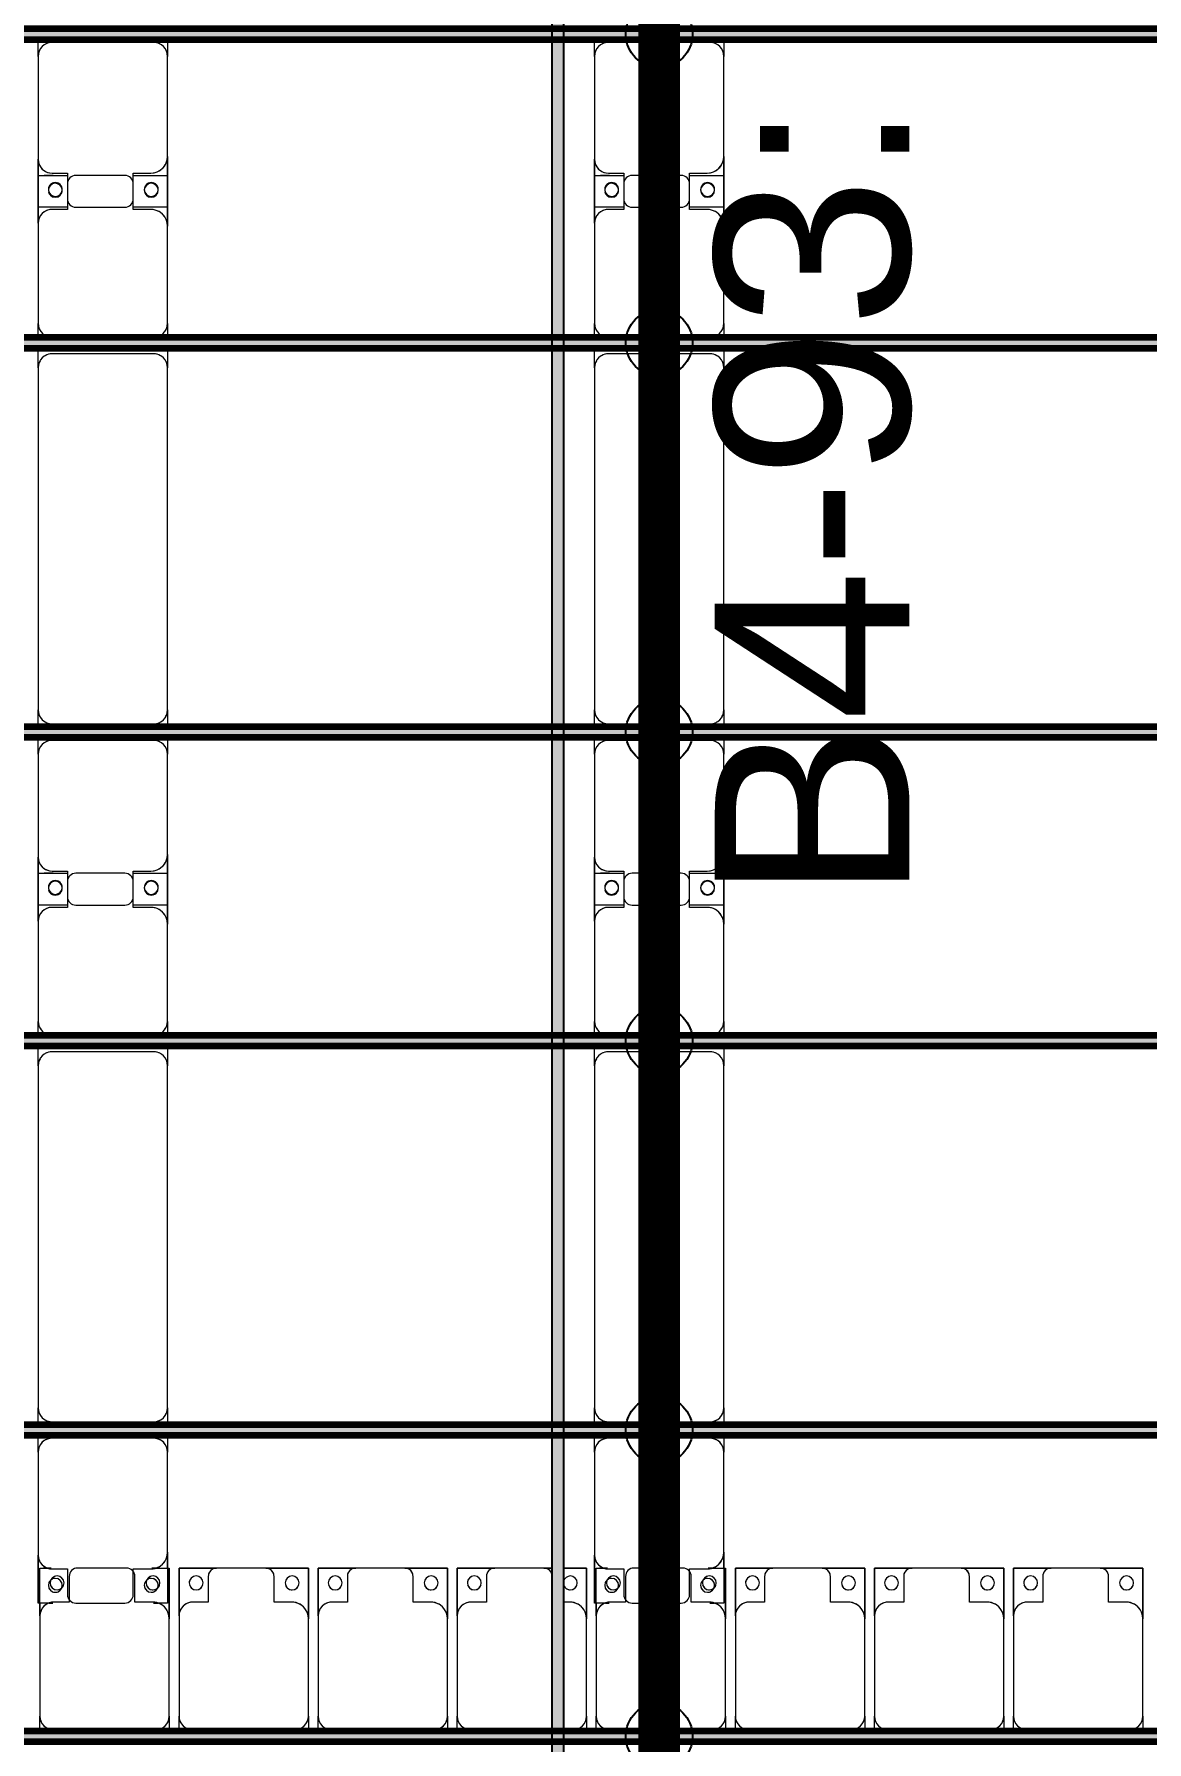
# Model space of a CAD drawing. Header units: millimetres. Extents: x -291190 to 146725, y 19759 to 185158.
# Drawn here: x -33426 to -29426, y 85792 to 91933 of the extents above; entities that cross this region are included whole.
import ezdxf

# ---------------------------------------------------------------- set-up
doc = ezdxf.new("R2010")
doc.units = ezdxf.units.MM
doc.layers.add('A-GENM', color=13, linetype='Continuous', lineweight=9)
doc.layers.add('S-BEAM', color=12, linetype='Continuous', lineweight=9)
doc.layers.add('GC-GHI CHU', color=2, linetype='Continuous')
doc.layers.add('GC-HOP 40x60 GIA CUONG', color=1, linetype='Continuous')
doc.styles.add('GC_VN', font='arial.ttf')

# ---------------------------------------------------------------- blocks, each defined once
blk = doc.blocks.new('Dai phao do pin - DẢI PHAO ĐỠ PIN-51784-KHUNG KẾT CẤU BÈ PIN 4')
at = {"layer": 'A-GENM', "color": 7}
for p, q in [((63459.9, 241.6), (63519.7, 241.6)), ((63459.9, 241.6), (63519.7, 241.6)), ((63469.7, 191.6), (63469.7, -173.4)), ((63879.7, 241.6), (63519.7, 241.6)), ((63879.7, 241.6), (64062.2, 241.6)), ((64062.2, 241.6), (63879.7, 241.6)), ((63947.8, 241.6), (64130.3, 241.6)), ((63947.8, 116.2), (63947.8, 241.6)), ((64130.3, 241.6), (63947.8, 241.6)), ((64062.2, 241.6), (64062.2, 116.2)), ((64480.3, 241.6), (64130.3, 241.6)), ((64480.3, 241.6), (64529.9, 241.6)), ((64480.3, 241.6), (64529.9, 241.6)), ((64569.9, 241.6), (64639.7, 241.6)), ((64569.9, 241.6), (64639.7, 241.6)), ((64589.7, 191.6), (64589.7, -173.4)), ((65870.3, 241.6), (64639.7, 241.6)), ((65870.3, 241.6), (65929.9, 241.6)), ((65870.3, 241.6), (65929.9, 241.6)), ((65920.3, -173.4), (65920.3, 191.6)), ((65969.9, 241.6), (66029.7, 241.6)), ((65969.9, 241.6), (66029.7, 241.6)), ((65979.7, 191.6), (65979.7, -173.4)), ((66389.7, 241.6), (66029.7, 241.6)), ((66389.7, 241.6), (66572.2, 241.6)), ((66572.2, 241.6), (66389.7, 241.6)), ((66457.8, 241.6), (66640.3, 241.6)), ((66457.8, 116.2), (66457.8, 241.6)), ((66640.3, 241.6), (66457.8, 241.6)), ((66572.2, 241.6), (66572.2, 116.2)), ((66990.3, 241.6), (66640.3, 241.6)), ((66990.3, 241.6), (67039.9, 241.6)), ((66990.3, 241.6), (67039.9, 241.6)), ((67079.9, 241.6), (67149.7, 241.6)), ((67079.9, 241.6), (67149.7, 241.6)), ((67099.7, 191.6), (67099.7, -173.4)), ((68380.3, 241.6), (67149.7, 241.6)), ((68380.3, 241.6), (68439.9, 241.6)), ((68380.3, 241.6), (68439.9, 241.6)), ((68430.3, -173.4), (68430.3, 191.6)), ((68479.9, 241.6), (68539.7, 241.6)), ((68479.9, 241.6), (68539.7, 241.6)), ((68489.7, 191.6), (68489.7, -173.4)), ((68899.7, 241.6), (68539.7, 241.6)), ((68899.7, 241.6), (69082.2, 241.6)), ((68956.8, 241.6), (68899.7, 241.6)), ((69082.2, 241.6), (69082.2, 191.1)), ((69082.2, 191.1), (69082.2, 206.3)), ((63939.7, 118.2), (63939.7, 181.6)), ((64070.3, 181.6), (64070.3, 118.2)), ((66449.7, 118.2), (66449.7, 181.6)), ((66580.3, 181.6), (66580.3, 118.2)), ((68959.7, 118.2), (68959.7, 181.6)), ((64032.2, 118.2), (63939.7, 118.2)), ((63947.8, 88.2), (63947.8, -88.2)), ((64070.3, 118.2), (63977.8, 118.2)), ((64062.2, -88.2), (64062.2, 88.2)), ((66542.2, 118.2), (66449.7, 118.2)), ((66457.8, 88.2), (66457.8, -88.2)), ((66580.3, 118.2), (66487.8, 118.2)), ((66572.2, -88.2), (66572.2, 88.2)), ((69052.2, 118.2), (68959.7, 118.2)), ((69082.2, -88.2), (69082.2, 88.2)), ((63939.7, -173.4), (63939.7, -118.2)), ((63939.7, -118.2), (64032.2, -118.2)), ((63947.8, -223.4), (63947.8, -116.2)), ((63977.8, -118.2), (64070.3, -118.2)), ((64062.2, -116.2), (64062.2, -223.4)), ((64070.3, -118.2), (64070.3, -173.4)), ((66449.7, -173.4), (66449.7, -118.2)), ((66449.7, -118.2), (66542.2, -118.2)), ((66457.8, -223.4), (66457.8, -116.2)), ((66487.8, -118.2), (66580.3, -118.2)), ((66572.2, -116.2), (66572.2, -223.4)), ((66580.3, -118.2), (66580.3, -173.4)), ((68959.7, -173.4), (68959.7, -118.2)), ((68959.7, -118.2), (69052.2, -118.2)), ((63947.8, -169.2), (63947.8, -202)), ((66457.8, -169.2), (66457.8, -202)), ((69082.2, -170.3), (69082.2, -223.4)), ((69082.2, -183.7), (69082.2, -170.3)), ((63519.7, -223.4), (63459.9, -223.4)), ((63519.7, -223.4), (63459.9, -223.4)), ((63519.7, -223.4), (63889.7, -223.4)), ((64062.2, -223.4), (63889.7, -223.4)), ((63889.7, -223.4), (64062.2, -223.4)), ((64120.3, -223.4), (63947.8, -223.4)), ((63947.8, -223.4), (64120.3, -223.4)), ((64120.3, -223.4), (64480.3, -223.4)), ((64529.9, -223.4), (64480.3, -223.4)), ((64529.9, -223.4), (64480.3, -223.4)), ((64639.7, -223.4), (64569.9, -223.4)), ((64639.7, -223.4), (64569.9, -223.4)), ((64639.7, -223.4), (65870.3, -223.4)), ((65929.9, -223.4), (65870.3, -223.4)), ((65929.9, -223.4), (65870.3, -223.4)), ((66029.7, -223.4), (65969.9, -223.4)), ((66029.7, -223.4), (65969.9, -223.4)), ((66029.7, -223.4), (66399.7, -223.4)), ((66572.2, -223.4), (66399.7, -223.4)), ((66399.7, -223.4), (66572.2, -223.4)), ((66630.3, -223.4), (66457.8, -223.4)), ((66457.8, -223.4), (66630.3, -223.4)), ((66630.3, -223.4), (66990.3, -223.4)), ((67039.9, -223.4), (66990.3, -223.4)), ((67039.9, -223.4), (66990.3, -223.4)), ((67149.7, -223.4), (67079.9, -223.4)), ((67149.7, -223.4), (67079.9, -223.4)), ((67149.7, -223.4), (68380.3, -223.4)), ((68439.9, -223.4), (68380.3, -223.4)), ((68439.9, -223.4), (68380.3, -223.4)), ((68539.7, -223.4), (68479.9, -223.4)), ((68539.7, -223.4), (68479.9, -223.4)), ((68539.7, -223.4), (68909.7, -223.4)), ((69082.2, -223.4), (68909.7, -223.4)), ((68909.7, -223.4), (69082.2, -223.4))]:
    blk.add_line(p, q, dxfattribs=at)
for centre, radius, start, end in [((63519.7, 191.6), 50, 90, 180), ((63519.7, 191.6), 50, 105, 180), ((63879.7, 181.6), 60, 360, 90), ((63879.7, 181.6), 60, 45, 60), ((63879.7, 181.6), 60, 360, 60), ((63879.7, 181.6), 60, 45, 60), ((63998.6, 183.2), 25, 0, 180), ((63998.6, 183.2), 25, 360, 165), ((64001.4, 183.2), 25, 360, 180), ((64001.4, 183.2), 25, 90, 180), ((64001.4, 183.2), 25, 15, 75), ((64130.3, 181.6), 60, 90, 180), ((64130.3, 181.6), 60, 120, 180), ((64480.3, 191.6), 50, 15, 90), ((64480.3, 191.6), 50, 15, 75), ((64639.7, 191.6), 50, 90, 180), ((64639.7, 191.6), 50, 150, 180), ((64639.7, 191.6), 50, 105, 120), ((65870.3, 191.6), 50, 360, 90), ((65870.3, 191.6), 50, 60, 90), ((65870.3, 191.6), 50, 15, 30), ((66029.7, 191.6), 50, 90, 180), ((66029.7, 191.6), 50, 105, 180), ((66389.7, 181.6), 60, 360, 90), ((66389.7, 181.6), 60, 45, 60), ((66389.7, 181.6), 60, 360, 60), ((66389.7, 181.6), 60, 45, 60), ((66508.6, 183.2), 25, 0, 180), ((66508.6, 183.2), 25, 360, 165), ((66511.4, 183.2), 25, 0, 180), ((66511.4, 183.2), 25, 90, 180), ((66511.4, 183.2), 25, 15, 75), ((66640.3, 181.6), 60, 90, 180), ((66640.3, 181.6), 60, 120, 180), ((66990.3, 191.6), 50, 15, 90), ((66990.3, 191.6), 50, 15, 75), ((67149.7, 191.6), 50, 90, 180), ((67149.7, 191.6), 50, 150, 180), ((67149.7, 191.6), 50, 105, 120), ((68380.3, 191.6), 50, 360, 90), ((68380.3, 191.6), 50, 60, 90), ((68380.3, 191.6), 50, 15, 30), ((68539.7, 191.6), 50, 90, 180), ((68539.7, 191.6), 50, 105, 180), ((68899.7, 181.6), 60, 360, 90), ((68899.7, 181.6), 60, 45, 60), ((68899.7, 181.6), 60, 360, 60), ((68899.7, 181.6), 60, 45, 60), ((69018.6, 183.2), 25, 0, 180), ((69018.6, 183.2), 25, 60, 165), ((69018.6, 183.2), 25, 360, 15), ((63998.6, 183.2), 25, 180, 360), ((64001.4, 183.2), 25, 180, 0), ((64001.4, 183.2), 25, 180, 270), ((63998.6, 183.2), 25, 210, 255), ((63998.6, 183.2), 25, 270, 360), ((64001.4, 183.2), 25, 285, 330), ((66508.6, 183.2), 25, 180, 0), ((66511.4, 183.2), 25, 180, 0), ((66511.4, 183.2), 25, 180, 270), ((66508.6, 183.2), 25, 210, 255), ((66508.6, 183.2), 25, 270, 360), ((66511.4, 183.2), 25, 285, 330), ((69018.6, 183.2), 25, 180, 0), ((69018.6, 183.2), 25, 180, 195), ((69018.6, 183.2), 25, 210, 255), ((69018.6, 183.2), 25, 285, 315), ((63977.8, 88.2), 30, 90, 180), ((64032.2, 88.2), 30, 360, 90), ((66487.8, 88.2), 30, 90, 180), ((66542.2, 88.2), 30, 360, 90), ((69052.2, 88.2), 30, 360, 90), ((63977.8, -88.2), 30, 180, 270), ((64032.2, -88.2), 30, 270, 360), ((66487.8, -88.2), 30, 180, 270), ((66542.2, -88.2), 30, 270, 360), ((69052.2, -88.2), 30, 270, 360), ((69052.2, -88.2), 30, 285, 300), ((63519.7, -173.4), 50, 180, 270), ((63519.7, -173.4), 50, 180, 255), ((63889.7, -173.4), 50, 270, 360), ((63889.7, -173.4), 50, 285, 360), ((63889.7, -173.4), 50, 315, 0), ((63889.7, -173.4), 50, 315, 0), ((63998.6, -161.8), 25, 0, 180), ((63998.6, -161.8), 25, 180, 360), ((63998.6, -161.8), 25, 105, 165), ((63998.6, -161.8), 25, 195, 360), ((64001.4, -161.8), 25, 0, 180), ((64001.4, -161.8), 25, 105, 180), ((64001.4, -161.8), 25, 180, 0), ((64001.4, -161.8), 25, 180, 270), ((63998.6, -161.8), 25, 360, 75), ((64001.4, -161.8), 25, 15, 75), ((64001.4, -161.8), 25, 285, 345), ((64120.3, -173.4), 50, 180, 270), ((64120.3, -173.4), 50, 180, 255), ((64639.7, -173.4), 50, 180, 270), ((64639.7, -173.4), 50, 180, 210), ((65870.3, -173.4), 50, 270, 360), ((65870.3, -173.4), 50, 330, 360), ((66029.7, -173.4), 50, 180, 270), ((66029.7, -173.4), 50, 180, 255), ((66399.7, -173.4), 50, 270, 360), ((66399.7, -173.4), 50, 285, 360), ((66399.7, -173.4), 50, 315, 0), ((66399.7, -173.4), 50, 315, 0), ((66508.6, -161.8), 25, 0, 180), ((66508.6, -161.8), 25, 180, 0), ((66508.6, -161.8), 25, 105, 165), ((66508.6, -161.8), 25, 195, 360), ((66511.4, -161.8), 25, 0, 180), ((66511.4, -161.8), 25, 105, 180), ((66511.4, -161.8), 25, 180, 360), ((66511.4, -161.8), 25, 180, 270), ((66508.6, -161.8), 25, 360, 75), ((66511.4, -161.8), 25, 15, 75), ((66511.4, -161.8), 25, 285, 345), ((66630.3, -173.4), 50, 180, 270), ((66630.3, -173.4), 50, 180, 255), ((67149.7, -173.4), 50, 180, 270), ((67149.7, -173.4), 50, 180, 210), ((68380.3, -173.4), 50, 270, 360), ((68380.3, -173.4), 50, 330, 360), ((68539.7, -173.4), 50, 180, 270), ((68539.7, -173.4), 50, 180, 255), ((68909.7, -173.4), 50, 270, 360), ((68909.7, -173.4), 50, 285, 360), ((69018.6, -161.8), 25, 0, 180), ((69018.6, -161.8), 25, 180, 0), ((69018.6, -161.8), 25, 180, 240), ((69018.6, -161.8), 25, 105, 165), ((69018.6, -161.8), 25, 45, 90), ((69018.6, -161.8), 25, 300, 315), ((69018.6, -161.8), 25, 360, 15), ((69018.6, -161.8), 25, 345, 360), ((64120.3, -173.4), 50, 210, 225), ((64120.3, -173.4), 50, 210, 225), ((64480.3, -173.4), 50, 270, 345), ((64480.3, -173.4), 50, 285, 345), ((64639.7, -173.4), 50, 240, 270), ((65870.3, -173.4), 50, 285, 300), ((66630.3, -173.4), 50, 210, 225), ((66630.3, -173.4), 50, 210, 225), ((66990.3, -173.4), 50, 270, 345), ((66990.3, -173.4), 50, 285, 345), ((67149.7, -173.4), 50, 240, 270), ((68380.3, -173.4), 50, 285, 300), ((68909.7, -173.4), 50, 315, 330), ((68909.7, -173.4), 50, 315, 330)]:
    blk.add_arc(centre, radius, start, end, dxfattribs=at)
blk = doc.blocks.new('Dầm C52 - Dầm C52-73881-KHUNG KẾT CẤU BÈ PIN 4')
at = {"layer": 'S-BEAM', "lineweight": 140}
blk.add_hatch(color=1, dxfattribs=at).paths.add_polyline_path([(-173700.3, 20), (-174539.9, 20), (-174539.9, -20), (174539.9, -20), (174539.9, 20), (-171883.4, 20)])
at = {"layer": 'S-BEAM', "color": 1, "lineweight": 140}
for p, q in [((-174539.9, 20), (174539.9, 20)), ((174539.9, -20), (-174539.9, -20))]:
    blk.add_line(p, q, dxfattribs=at)
blk = doc.blocks.new('Dầm C52 - Dầm C52-73882-KHUNG KẾT CẤU BÈ PIN 4')
at = {"layer": 'S-BEAM', "lineweight": 140}
blk.add_hatch(color=1, dxfattribs=at).paths.add_polyline_path([(-173700.3, 20), (-174539.9, 20), (-174539.9, -20), (174500.8, -20), (174500.8, 20), (-172791.8, 20)])
at = {"layer": 'S-BEAM', "color": 1, "lineweight": 140}
for p, q in [((-174539.9, 20), (174500.8, 20)), ((174500.8, -20), (-174539.9, -20))]:
    blk.add_line(p, q, dxfattribs=at)
blk = doc.blocks.new('Dầm C52 - Dầm C52-V25-KHUNG KẾT CẤU BÈ PIN 4')
at = {"layer": 'S-BEAM', "lineweight": 140}
blk.add_hatch(color=1, dxfattribs=at).paths.add_polyline_path([(-173700.3, 20), (-174539.9, 20), (-174539.9, -20), (174539.9, -20), (174539.9, 20), (-172791.8, 20)])
at = {"layer": 'S-BEAM', "color": 1, "lineweight": 140}
for p, q in [((-174539.9, 20), (174539.9, 20)), ((174539.9, -20), (-174539.9, -20))]:
    blk.add_line(p, q, dxfattribs=at)
blk = doc.blocks.new('Dải phao đi lại kèm đỡ invester - DẢI PHAO ĐI LẠI-65799-KHUNG KẾT CẤU BÈ PIN 4')
at = {"layer": 'A-GENM', "color": 7}
for p, q in [((94258.4, -779.7), (94258.4, -727.1)), ((94258.4, -779.7), (94258.4, -727.1)), ((94673.4, -729.7), (94308.4, -729.7)), ((94723.4, -727.1), (94723.4, -779.7)), ((94723.4, -727.1), (94723.4, -779.7)), ((94758.4, -779.7), (94758.4, -727.1)), ((94758.4, -779.7), (94758.4, -727.1)), ((95173.4, -729.7), (94808.4, -729.7)), ((95223.4, -727.1), (95223.4, -779.7)), ((95223.4, -727.1), (95223.4, -779.7)), ((95258.4, -779.7), (95258.4, -727.1)), ((95258.4, -779.7), (95258.4, -727.1)), ((95673.4, -729.7), (95308.4, -729.7)), ((95723.4, -727.1), (95723.4, -779.7)), ((95723.4, -727.1), (95723.4, -779.7)), ((95758.4, -779.7), (95758.4, -727.1)), ((95758.4, -779.7), (95758.4, -727.1)), ((96173.4, -729.7), (95808.4, -729.7)), ((96223.4, -727.1), (96223.4, -779.7)), ((96223.4, -727.1), (96223.4, -779.7)), ((96258.4, -779.7), (96258.4, -727.1)), ((96258.4, -779.7), (96258.4, -727.1)), ((96341.4, -729.7), (96308.4, -729.7)), ((96673.4, -729.7), (96381.4, -729.7)), ((96723.4, -727.1), (96723.4, -779.7)), ((96723.4, -727.1), (96723.4, -779.7)), ((96758.4, -779.7), (96758.4, -727.1)), ((96758.4, -779.7), (96758.4, -727.1)), ((97173.4, -729.7), (96808.4, -729.7)), ((97223.4, -727.1), (97223.4, -779.7)), ((97223.4, -727.1), (97223.4, -779.7)), ((97258.4, -779.7), (97258.4, -727.1)), ((97258.4, -779.7), (97258.4, -727.1)), ((97673.4, -729.7), (97308.4, -729.7)), ((97723.4, -727.1), (97723.4, -779.7)), ((97723.4, -727.1), (97723.4, -779.7)), ((97758.4, -779.7), (97758.4, -727.1)), ((97758.4, -779.7), (97758.4, -727.1)), ((98173.4, -729.7), (97808.4, -729.7)), ((98223.4, -727.1), (98223.4, -779.7)), ((98223.4, -727.1), (98223.4, -779.7)), ((94258.4, -779.7), (94258.4, -1129.7)), ((94723.4, -1139.7), (94723.4, -779.7)), ((94758.4, -779.7), (94758.4, -1129.7)), ((95223.4, -1139.7), (95223.4, -779.7)), ((95258.4, -779.7), (95258.4, -1129.7)), ((95723.4, -1139.7), (95723.4, -779.7)), ((95758.4, -779.7), (95758.4, -1129.7)), ((96223.4, -1139.7), (96223.4, -779.7)), ((96258.4, -779.7), (96258.4, -1129.7)), ((96723.4, -1139.7), (96723.4, -779.7)), ((96758.4, -779.7), (96758.4, -1129.7)), ((97223.4, -1139.7), (97223.4, -779.7)), ((97258.4, -779.7), (97258.4, -1129.7)), ((97723.4, -1139.7), (97723.4, -779.7)), ((97758.4, -779.7), (97758.4, -1129.7)), ((98223.4, -1139.7), (98223.4, -779.7)), ((94258.4, -1312.2), (94258.4, -1129.7)), ((94258.4, -1129.7), (94258.4, -1312.2)), ((94723.4, -1139.7), (94723.4, -1312.2)), ((94723.4, -1312.2), (94723.4, -1139.7)), ((94758.4, -1312.2), (94758.4, -1129.7)), ((94758.4, -1129.7), (94758.4, -1312.2)), ((95223.4, -1139.7), (95223.4, -1312.2)), ((95223.4, -1312.2), (95223.4, -1139.7)), ((95258.4, -1312.2), (95258.4, -1129.7)), ((95258.4, -1129.7), (95258.4, -1312.2)), ((95723.4, -1139.7), (95723.4, -1312.2)), ((95723.4, -1312.2), (95723.4, -1139.7)), ((95758.4, -1312.2), (95758.4, -1129.7)), ((95758.4, -1129.7), (95758.4, -1312.2)), ((96223.4, -1139.7), (96223.4, -1312.2)), ((96223.4, -1187.3), (96223.4, -1139.7)), ((96258.4, -1312.2), (96258.4, -1129.7)), ((96258.4, -1129.7), (96258.4, -1312.2)), ((96723.4, -1139.7), (96723.4, -1312.2)), ((96723.4, -1312.2), (96723.4, -1139.7)), ((96758.4, -1312.2), (96758.4, -1129.7)), ((96758.4, -1129.7), (96758.4, -1312.2)), ((97223.4, -1139.7), (97223.4, -1312.2)), ((97223.4, -1312.2), (97223.4, -1139.7)), ((97258.4, -1312.2), (97258.4, -1129.7)), ((97258.4, -1129.7), (97258.4, -1312.2)), ((97723.4, -1139.7), (97723.4, -1312.2)), ((97723.4, -1312.2), (97723.4, -1139.7)), ((97758.4, -1312.2), (97758.4, -1129.7)), ((97758.4, -1129.7), (97758.4, -1312.2)), ((98223.4, -1139.7), (98223.4, -1312.2)), ((98223.4, -1187.3), (98223.4, -1139.7)), ((94318.4, -1189.7), (94381.8, -1189.7)), ((94381.8, -1189.7), (94381.8, -1282.2)), ((94618.2, -1282.2), (94618.2, -1189.7)), ((94618.2, -1189.7), (94673.4, -1189.7)), ((94818.4, -1189.7), (94881.8, -1189.7)), ((94881.8, -1189.7), (94881.8, -1282.2)), ((95118.2, -1282.2), (95118.2, -1189.7)), ((95118.2, -1189.7), (95173.4, -1189.7)), ((95318.4, -1189.7), (95381.8, -1189.7)), ((95381.8, -1189.7), (95381.8, -1282.2)), ((95618.2, -1282.2), (95618.2, -1189.7)), ((95618.2, -1189.7), (95673.4, -1189.7)), ((95818.4, -1189.7), (95881.8, -1189.7)), ((95881.8, -1189.7), (95881.8, -1282.2)), ((96118.2, -1282.2), (96118.2, -1189.7)), ((96118.2, -1189.7), (96173.4, -1189.7)), ((96318.4, -1189.7), (96341.4, -1189.7)), ((96381.8, -1189.7), (96381.8, -1282.2)), ((96618.2, -1282.2), (96618.2, -1189.7)), ((96618.2, -1189.7), (96673.4, -1189.7)), ((96818.4, -1189.7), (96881.8, -1189.7)), ((96881.8, -1189.7), (96881.8, -1282.2)), ((97118.2, -1282.2), (97118.2, -1189.7)), ((97118.2, -1189.7), (97173.4, -1189.7)), ((97318.4, -1189.7), (97381.8, -1189.7)), ((97381.8, -1189.7), (97381.8, -1282.2)), ((97618.2, -1282.2), (97618.2, -1189.7)), ((97618.2, -1189.7), (97673.4, -1189.7)), ((97818.4, -1189.7), (97881.8, -1189.7)), ((97881.8, -1189.7), (97881.8, -1282.2)), ((98118.2, -1282.2), (98118.2, -1189.7)), ((98118.2, -1189.7), (98173.4, -1189.7)), ((94411.8, -1312.2), (94258.4, -1312.2)), ((94258.4, -1312.2), (94411.8, -1312.2)), ((94411.8, -1312.2), (94588.2, -1312.2)), ((94723.4, -1312.2), (94588.2, -1312.2)), ((94588.2, -1312.2), (94723.2, -1312.2)), ((94911.8, -1312.2), (94758.4, -1312.2)), ((94758.4, -1312.2), (94911.8, -1312.2)), ((94911.8, -1312.2), (95088.2, -1312.2)), ((95223.4, -1312.2), (95088.2, -1312.2)), ((95088.2, -1312.2), (95223.4, -1312.2)), ((95411.8, -1312.2), (95258.4, -1312.2)), ((95258.4, -1312.2), (95411.8, -1312.2)), ((95411.8, -1312.2), (95588.2, -1312.2)), ((95723.4, -1312.2), (95588.2, -1312.2)), ((95588.2, -1312.2), (95723.4, -1312.2)), ((95821.5, -1312.2), (95758.4, -1312.2)), ((95806.3, -1312.2), (95821.5, -1312.2)), ((95911.8, -1312.2), (96088.2, -1312.2)), ((96223.4, -1312.2), (96183, -1312.2)), ((96183, -1312.2), (96211.7, -1312.2)), ((96341.4, -1312.2), (96258.4, -1312.2)), ((96258.4, -1312.2), (96341.4, -1312.2)), ((96411.8, -1312.2), (96381.4, -1312.2)), ((96381.4, -1312.2), (96411.8, -1312.2)), ((96411.8, -1312.2), (96588.2, -1312.2)), ((96723.4, -1312.2), (96588.2, -1312.2)), ((96588.2, -1312.2), (96723.4, -1312.2)), ((96911.8, -1312.2), (96758.4, -1312.2)), ((96758.4, -1312.2), (96911.8, -1312.2)), ((96911.8, -1312.2), (97088.2, -1312.2)), ((97223.4, -1312.2), (97088.2, -1312.2)), ((97088.2, -1312.2), (97223.4, -1312.2)), ((97411.8, -1312.2), (97258.4, -1312.2)), ((97258.4, -1312.2), (97411.8, -1312.2)), ((97411.8, -1312.2), (97588.2, -1312.2)), ((97723.4, -1312.2), (97588.2, -1312.2)), ((97588.2, -1312.2), (97723.4, -1312.2)), ((97821.5, -1312.2), (97758.4, -1312.2)), ((97806.3, -1312.2), (97821.5, -1312.2)), ((97911.8, -1312.2), (98088.2, -1312.2)), ((98223.4, -1312.2), (98183, -1312.2)), ((98183, -1312.2), (98211.7, -1312.2))]:
    blk.add_line(p, q, dxfattribs=at)
for centre, radius, start, end in [((94308.4, -779.7), 50, 90, 180), ((94308.4, -779.7), 50, 90, 165), ((94673.4, -779.7), 50, 360, 90), ((94673.4, -779.7), 50, 15, 90), ((94808.4, -779.7), 50, 90, 180), ((94808.4, -779.7), 50, 90, 165), ((95173.4, -779.7), 50, 360, 90), ((95173.4, -779.7), 50, 15, 90), ((95308.4, -779.7), 50, 90, 180), ((95308.4, -779.7), 50, 90, 165), ((95673.4, -779.7), 50, 360, 90), ((95673.4, -779.7), 50, 15, 90), ((95808.4, -779.7), 50, 90, 180), ((95808.4, -779.7), 50, 90, 165), ((96173.4, -779.7), 50, 360, 90), ((96173.4, -779.7), 50, 15, 90), ((96308.4, -779.7), 50, 90, 180), ((96308.4, -779.7), 50, 90, 165), ((96673.4, -779.7), 50, 360, 90), ((96673.4, -779.7), 50, 15, 90), ((96808.4, -779.7), 50, 90, 180), ((96808.4, -779.7), 50, 90, 165), ((97173.4, -779.7), 50, 360, 90), ((97173.4, -779.7), 50, 15, 90), ((97308.4, -779.7), 50, 90, 180), ((97308.4, -779.7), 50, 90, 165), ((97673.4, -779.7), 50, 360, 90), ((97673.4, -779.7), 50, 15, 90), ((97808.4, -779.7), 50, 90, 180), ((97808.4, -779.7), 50, 90, 165), ((98173.4, -779.7), 50, 360, 90), ((98173.4, -779.7), 50, 15, 90), ((94318.4, -1129.7), 60, 180, 270), ((94318.4, -1129.7), 60, 210, 270), ((94673.4, -1139.7), 50, 270, 360), ((94673.4, -1139.7), 50, 270, 345), ((94818.4, -1129.7), 60, 180, 270), ((94818.4, -1129.7), 60, 210, 270), ((95173.4, -1139.7), 50, 270, 360), ((95173.4, -1139.7), 50, 270, 345), ((95318.4, -1129.7), 60, 180, 270), ((95318.4, -1129.7), 60, 210, 270), ((95673.4, -1139.7), 50, 270, 360), ((95673.4, -1139.7), 50, 270, 345), ((95818.4, -1129.7), 60, 180, 270), ((95818.4, -1129.7), 60, 210, 270), ((96173.4, -1139.7), 50, 270, 360), ((96173.4, -1139.7), 50, 270, 345), ((96318.4, -1129.7), 60, 180, 270), ((96318.4, -1129.7), 60, 210, 270), ((96673.4, -1139.7), 50, 270, 360), ((96673.4, -1139.7), 50, 270, 345), ((96818.4, -1129.7), 60, 180, 270), ((96818.4, -1129.7), 60, 210, 270), ((97173.4, -1139.7), 50, 270, 360), ((97173.4, -1139.7), 50, 270, 345), ((97318.4, -1129.7), 60, 180, 270), ((97318.4, -1129.7), 60, 210, 270), ((97673.4, -1139.7), 50, 270, 360), ((97673.4, -1139.7), 50, 270, 345), ((97818.4, -1129.7), 60, 180, 270), ((97818.4, -1129.7), 60, 210, 270), ((98173.4, -1139.7), 50, 270, 360), ((98173.4, -1139.7), 50, 270, 345), ((94673.4, -1139.7), 50, 300, 315), ((94673.4, -1139.7), 50, 300, 315), ((95173.4, -1139.7), 50, 300, 315), ((95173.4, -1139.7), 50, 300, 315), ((95673.4, -1139.7), 50, 300, 315), ((95673.4, -1139.7), 50, 300, 315), ((96173.4, -1139.7), 50, 300, 315), ((96173.4, -1139.7), 50, 300, 315), ((96673.4, -1139.7), 50, 300, 315), ((96673.4, -1139.7), 50, 300, 315), ((97173.4, -1139.7), 50, 300, 315), ((97173.4, -1139.7), 50, 300, 315), ((97673.4, -1139.7), 50, 300, 315), ((97673.4, -1139.7), 50, 300, 315), ((98173.4, -1139.7), 50, 300, 315), ((98173.4, -1139.7), 50, 300, 315), ((94316.8, -1258.6), 25, 90, 270), ((94316.8, -1258.6), 25, 180, 270), ((94316.8, -1258.6), 25, 90, 165), ((94316.8, -1258.6), 25, 270, 90), ((94316.8, -1258.6), 25, 75, 90), ((94316.8, -1258.6), 25, 270, 360), ((94316.8, -1258.6), 25, 15, 60), ((94411.8, -1282.2), 30, 180, 270), ((94588.2, -1282.2), 30, 270, 0), ((94661.8, -1258.6), 25, 90, 270), ((94661.8, -1258.6), 25, 180, 270), ((94661.8, -1258.6), 25, 90, 165), ((94661.8, -1258.6), 25, 270, 90), ((94661.8, -1258.6), 25, 15, 90), ((94661.8, -1258.6), 25, 270, 0), ((94816.8, -1258.6), 25, 90, 270), ((94816.8, -1258.6), 25, 180, 270), ((94816.8, -1258.6), 25, 90, 165), ((94816.8, -1258.6), 25, 270, 90), ((94816.8, -1258.6), 25, 75, 90), ((94816.8, -1258.6), 25, 270, 360), ((94816.8, -1258.6), 25, 15, 60), ((94911.8, -1282.2), 30, 180, 270), ((95088.2, -1282.2), 30, 270, 0), ((95161.8, -1258.6), 25, 90, 270), ((95161.8, -1258.6), 25, 180, 270), ((95161.8, -1258.6), 25, 90, 165), ((95161.8, -1258.6), 25, 270, 90), ((95161.8, -1258.6), 25, 15, 90), ((95161.8, -1258.6), 25, 270, 0), ((95316.8, -1258.6), 25, 90, 270), ((95316.8, -1258.6), 25, 180, 270), ((95316.8, -1258.6), 25, 90, 165), ((95316.8, -1258.6), 25, 270, 90), ((95316.8, -1258.6), 25, 75, 90), ((95316.8, -1258.6), 25, 270, 360), ((95316.8, -1258.6), 25, 15, 60), ((95411.8, -1282.2), 30, 180, 270), ((95588.2, -1282.2), 30, 270, 0), ((95661.8, -1258.6), 25, 90, 270), ((95661.8, -1258.6), 25, 180, 270), ((95661.8, -1258.6), 25, 90, 165), ((95661.8, -1258.6), 25, 270, 90), ((95661.8, -1258.6), 25, 15, 90), ((95661.8, -1258.6), 25, 270, 0), ((95816.8, -1258.6), 25, 90, 270), ((95816.8, -1258.6), 25, 90, 150), ((95816.8, -1258.6), 25, 225, 240), ((95816.8, -1258.6), 25, 270, 90), ((95816.8, -1258.6), 25, 75, 90), ((95816.8, -1258.6), 25, 285, 300), ((95816.8, -1258.6), 25, 15, 60), ((95816.8, -1258.6), 25, 330, 360), ((95911.8, -1282.2), 30, 180, 270), ((96088.2, -1282.2), 30, 270, 0), ((96161.8, -1258.6), 25, 90, 270), ((96161.8, -1258.6), 25, 90, 150), ((96161.8, -1258.6), 25, 210, 240), ((96161.8, -1258.6), 25, 270, 90), ((96161.8, -1258.6), 25, 15, 90), ((96161.8, -1258.6), 25, 285, 0), ((96316.8, -1258.6), 25, 90, 270), ((96316.8, -1258.6), 25, 180, 270), ((96316.8, -1258.6), 25, 90, 165), ((96316.8, -1258.6), 25, 15, 90), ((96316.8, -1258.6), 25, 75, 90), ((96316.8, -1258.6), 25, 270, 345), ((96316.8, -1258.6), 25, 270, 345), ((96316.8, -1258.6), 25, 15, 60), ((96411.8, -1282.2), 30, 180, 270), ((96588.2, -1282.2), 30, 270, 0), ((96661.8, -1258.6), 25, 90, 270), ((96661.8, -1258.6), 25, 180, 270), ((96661.8, -1258.6), 25, 90, 165), ((96661.8, -1258.6), 25, 270, 90), ((96661.8, -1258.6), 25, 15, 90), ((96661.8, -1258.6), 25, 270, 0), ((96816.8, -1258.6), 25, 90, 270), ((96816.8, -1258.6), 25, 180, 270), ((96816.8, -1258.6), 25, 90, 165), ((96816.8, -1258.6), 25, 270, 90), ((96816.8, -1258.6), 25, 75, 90), ((96816.8, -1258.6), 25, 270, 360), ((96816.8, -1258.6), 25, 15, 60), ((96911.8, -1282.2), 30, 180, 270), ((97088.2, -1282.2), 30, 270, 0), ((97161.8, -1258.6), 25, 90, 270), ((97161.8, -1258.6), 25, 180, 270), ((97161.8, -1258.6), 25, 90, 165), ((97161.8, -1258.6), 25, 270, 90), ((97161.8, -1258.6), 25, 15, 90), ((97161.8, -1258.6), 25, 270, 0), ((97316.8, -1258.6), 25, 90, 270), ((97316.8, -1258.6), 25, 180, 270), ((97316.8, -1258.6), 25, 90, 165), ((97316.8, -1258.6), 25, 270, 90), ((97316.8, -1258.6), 25, 75, 90), ((97316.8, -1258.6), 25, 270, 360), ((97316.8, -1258.6), 25, 15, 60), ((97411.8, -1282.2), 30, 180, 270), ((97588.2, -1282.2), 30, 270, 0), ((97661.8, -1258.6), 25, 90, 270), ((97661.8, -1258.6), 25, 180, 270), ((97661.8, -1258.6), 25, 90, 165), ((97661.8, -1258.6), 25, 270, 90), ((97661.8, -1258.6), 25, 15, 90), ((97661.8, -1258.6), 25, 270, 0), ((97816.8, -1258.6), 25, 90, 270), ((97816.8, -1258.6), 25, 90, 150), ((97816.8, -1258.6), 25, 225, 240), ((97816.8, -1258.6), 25, 270, 90), ((97816.8, -1258.6), 25, 75, 90), ((97816.8, -1258.6), 25, 285, 300), ((97816.8, -1258.6), 25, 15, 60), ((97816.8, -1258.6), 25, 330, 360), ((97911.8, -1282.2), 30, 180, 270), ((98088.2, -1282.2), 30, 270, 0), ((98161.8, -1258.6), 25, 90, 270), ((98161.8, -1258.6), 25, 90, 150), ((98161.8, -1258.6), 25, 210, 240), ((98161.8, -1258.6), 25, 270, 90), ((98161.8, -1258.6), 25, 15, 90), ((98161.8, -1258.6), 25, 285, 0), ((94411.8, -1282.2), 30, 195, 225), ((94411.8, -1282.2), 30, 195, 255), ((94411.8, -1282.2), 30, 195, 225), ((94411.8, -1282.2), 30, 240, 255), ((94411.8, -1282.2), 30, 240, 255), ((94588.2, -1282.2), 30, 285, 345), ((94588.2, -1282.2), 30, 285, 300), ((94588.2, -1282.2), 30, 285, 300), ((94588.2, -1282.2), 30, 330, 345), ((94588.2, -1282.2), 30, 330, 345), ((94911.8, -1282.2), 30, 195, 225), ((94911.8, -1282.2), 30, 195, 255), ((94911.8, -1282.2), 30, 195, 225), ((94911.8, -1282.2), 30, 240, 255), ((94911.8, -1282.2), 30, 240, 255), ((95088.2, -1282.2), 30, 285, 345), ((95088.2, -1282.2), 30, 285, 300), ((95088.2, -1282.2), 30, 285, 300), ((95088.2, -1282.2), 30, 330, 345), ((95088.2, -1282.2), 30, 330, 345), ((95411.8, -1282.2), 30, 195, 225), ((95411.8, -1282.2), 30, 195, 255), ((95411.8, -1282.2), 30, 195, 225), ((95411.8, -1282.2), 30, 240, 255), ((95411.8, -1282.2), 30, 240, 255), ((95588.2, -1282.2), 30, 285, 345), ((95588.2, -1282.2), 30, 285, 300), ((95588.2, -1282.2), 30, 285, 300), ((95588.2, -1282.2), 30, 330, 345), ((95588.2, -1282.2), 30, 330, 345), ((95911.8, -1282.2), 30, 195, 210), ((96411.8, -1282.2), 30, 195, 225), ((96411.8, -1282.2), 30, 195, 255), ((96411.8, -1282.2), 30, 195, 225), ((96411.8, -1282.2), 30, 240, 255), ((96411.8, -1282.2), 30, 240, 255), ((96588.2, -1282.2), 30, 285, 345), ((96588.2, -1282.2), 30, 285, 300), ((96588.2, -1282.2), 30, 285, 300), ((96588.2, -1282.2), 30, 330, 345), ((96588.2, -1282.2), 30, 330, 345), ((96911.8, -1282.2), 30, 195, 225), ((96911.8, -1282.2), 30, 195, 255), ((96911.8, -1282.2), 30, 195, 225), ((96911.8, -1282.2), 30, 240, 255), ((96911.8, -1282.2), 30, 240, 255), ((97088.2, -1282.2), 30, 285, 345), ((97088.2, -1282.2), 30, 285, 300), ((97088.2, -1282.2), 30, 285, 300), ((97088.2, -1282.2), 30, 330, 345), ((97088.2, -1282.2), 30, 330, 345), ((97411.8, -1282.2), 30, 195, 225), ((97411.8, -1282.2), 30, 195, 255), ((97411.8, -1282.2), 30, 195, 225), ((97411.8, -1282.2), 30, 240, 255), ((97411.8, -1282.2), 30, 240, 255), ((97588.2, -1282.2), 30, 285, 345), ((97588.2, -1282.2), 30, 285, 300), ((97588.2, -1282.2), 30, 285, 300), ((97588.2, -1282.2), 30, 330, 345), ((97588.2, -1282.2), 30, 330, 345), ((97911.8, -1282.2), 30, 195, 210)]:
    blk.add_arc(centre, radius, start, end, dxfattribs=at)
blk = doc.blocks.new('Dầm C52 - Dầm C52-V27-KHUNG KẾT CẤU BÈ PIN 4')
at = {"layer": 'S-BEAM', "lineweight": 140}
blk.add_hatch(color=1, dxfattribs=at).paths.add_polyline_path([(-173700.3, 20), (-174539.9, 20), (-174539.9, -20), (174539.9, -20), (174539.9, 20), (131423.3, 20), (131423.3, 1.3), (129823.3, 1.3), (129823.3, 20), (-172791.8, 20)])
at = {"layer": 'S-BEAM', "color": 1, "lineweight": 140}
for p, q in [((-174539.9, 20), (129823.3, 20)), ((174539.9, -20), (-174539.9, -20))]:
    blk.add_line(p, q, dxfattribs=at)
blk = doc.blocks.new('Dầm C52 - Hộp 40x60-62905-KHUNG KẾT CẤU BÈ PIN 4')
at = {"layer": 'S-BEAM', "lineweight": 25}
blk.add_hatch(color=4, dxfattribs=at).paths.add_polyline_path([(-37712.2, -20), (37712.2, -20), (37712.2, 20), (-37712.2, 20)])
at = {"layer": 'S-BEAM', "color": 4, "lineweight": 25}
for p, q in [((-37712.2, 20), (37712.2, 20)), ((37712.2, -20), (-37712.2, -20))]:
    blk.add_line(p, q, dxfattribs=at)

msp = doc.modelspace()

# ---------------------------------------------------------------- linework, layer by layer
at = {"layer": 'GC-HOP 40x60 GIA CUONG', "const_width": 150}
msp.add_lwpolyline([(-31179.7, 84311.7), (-31179.7, 99311.7)], dxfattribs=at)
at = {"layer": 'GC-HOP 40x60 GIA CUONG'}
for centre in [(-31179.7, 91933.3), (-31179.7, 90823.3), (-31179.7, 89423.3), (-31179.7, 88313.3), (-31179.7, 86913.3), (-31179.7, 85811.7)]:
    msp.add_circle(centre, 120, dxfattribs=at)

# ---------------------------------------------------------------- block references
at = {"layer": 'A-GENM', "color": 7}
for name, p, rotation in [('Dai phao do pin - DẢI PHAO ĐỠ PIN-51784-KHUNG KẾT CẤU BÈ PIN 4', (-33188.7, 155373.2), 269.9999999999996), ('Dai phao do pin - DẢI PHAO ĐỠ PIN-51784-KHUNG KẾT CẤU BÈ PIN 4', (-31188.7, 155373.2), 269.9999999999996), ('Dải phao đi lại kèm đỡ invester - DẢI PHAO ĐI LẠI-65799-KHUNG KẾT CẤU BÈ PIN 4', (64817.6, 85104.6), 180)]:
    msp.add_blockref(name, p, dxfattribs=dict(at, rotation=rotation))
at = {"layer": 'S-BEAM', "color": 4, "lineweight": 25, "rotation": 89.99999999999977}
msp.add_blockref('Dầm C52 - Hộp 40x60-62905-KHUNG KẾT CẤU BÈ PIN 4', (-31543.8, 121504.6), dxfattribs=at)
at = {"layer": 'S-BEAM', "color": 1, "lineweight": 140, "rotation": 180}
for name, p in [('Dầm C52 - Dầm C52-V25-KHUNG KẾT CẤU BÈ PIN 4', (-109123.8, 91933.3)), ('Dầm C52 - Dầm C52-73882-KHUNG KẾT CẤU BÈ PIN 4', (-109123.8, 90823.3)), ('Dầm C52 - Dầm C52-V25-KHUNG KẾT CẤU BÈ PIN 4', (-109123.8, 89423.3)), ('Dầm C52 - Dầm C52-73882-KHUNG KẾT CẤU BÈ PIN 4', (-109123.8, 88313.3)), ('Dầm C52 - Dầm C52-73881-KHUNG KẾT CẤU BÈ PIN 4', (-109123.8, 86913.3)), ('Dầm C52 - Dầm C52-V27-KHUNG KẾT CẤU BÈ PIN 4', (-109123.8, 85811.7))]:
    msp.add_blockref(name, p, dxfattribs=at)

# ---------------------------------------------------------------- texts
at = {"layer": 'GC-GHI CHU', "style": 'GC_VN'}
msp.add_text('B4-93: 1×15,0 m', height=700, rotation=90, dxfattribs=at).set_placement((-30279.7, 88811.7))

doc.saveas('drawing.dxf')
